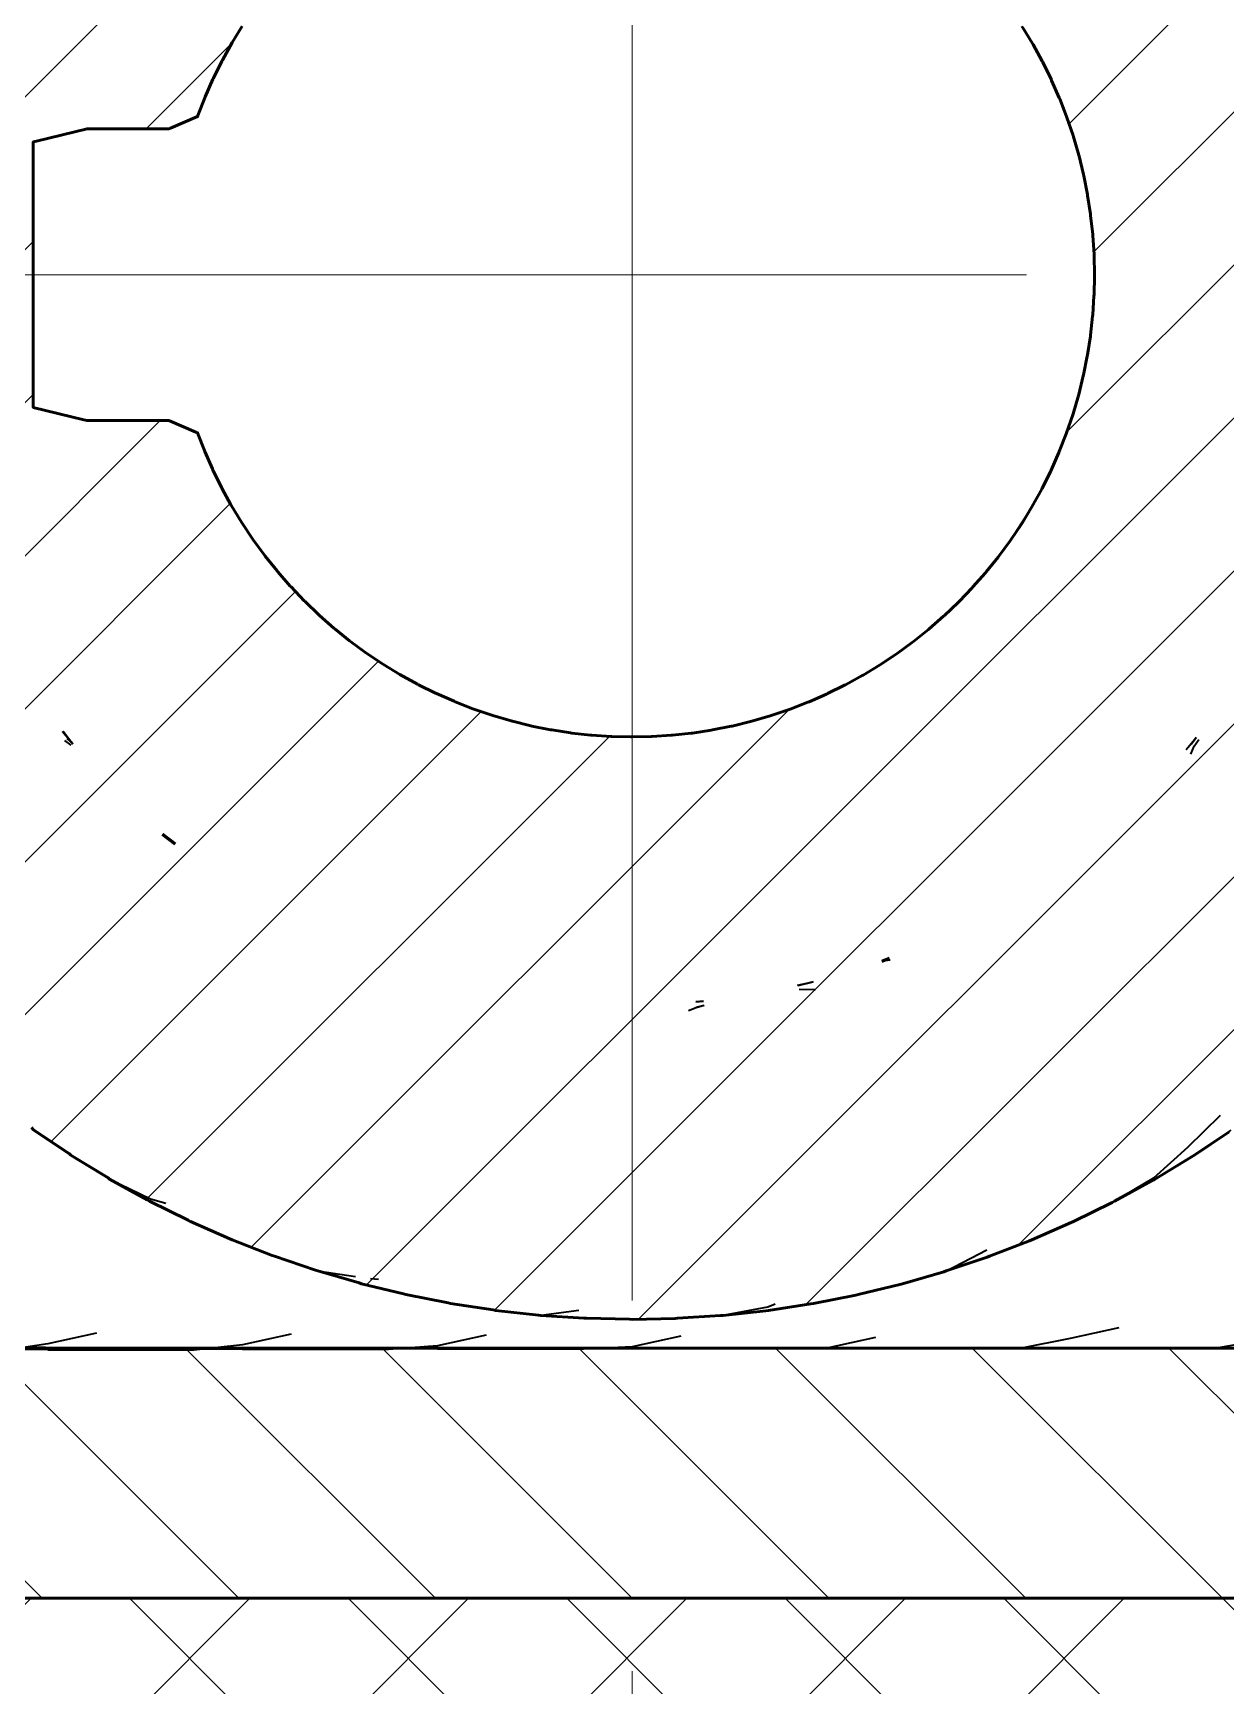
# Model space of a CAD drawing. Header units: millimetres. Extents: x 0 to 420, y 0 to 297.
# Drawn here: x 359.85 to 372.1, y 213 to 229.98 of the extents above; entities that cross this region are included whole.
import ezdxf

# ---------------------------------------------------------------- set-up
doc = ezdxf.new("R2010")
doc.units = ezdxf.units.MM
doc.header["$LTSCALE"] = 6
doc.linetypes.add('CENTER', pattern=[5.08, 3.175, -0.635, 0.635, -0.635])
for name, color, linetype, lineweight in [('CENTRO', 7, 'CENTER', 18), ('CORTE', 7, 'Continuous', 50), ('HACHURA', 8, 'Continuous', 13), ('VISIVEL', 7, 'Continuous', 35)]:
    doc.layers.add(name, color=color, linetype=linetype, lineweight=lineweight)

msp = doc.modelspace()

# ---------------------------------------------------------------- hatches: boundary and pattern name
at = {"layer": 'HACHURA'}
h = msp.add_hatch(dxfattribs=at)
h.set_pattern_fill('ANSI31', scale=0.35)
h.paths.add_polyline_path([(365.6915, 234.9935), (366, 235), (366.0185, 234.9995), (366.327, 234.993), (366.3455, 234.9915), (366.6535, 234.9715), (366.672, 234.9695), (366.979, 234.936), (366.9975, 234.933), (367.3025, 234.886), (367.3205, 234.8825), (367.6235, 234.822), (367.6415, 234.818), (367.941, 234.7445), (367.959, 234.739), (368.2555, 234.653), (368.273, 234.647), (368.565, 234.5475), (368.5825, 234.541), (368.87, 234.429), (368.887, 234.4215), (369.1695, 234.2975), (369.1865, 234.289), (369.463, 234.1525), (369.4795, 234.1435), (369.75, 233.995), (369.766, 233.9855), (370.0295, 233.8255), (370.045, 233.815), (370.302, 233.6435), (370.318, 233.6345), (370.567, 233.452), (370.585, 233.444), (370.8255, 233.251), (370.843, 233.242), (371.075, 233.0385), (371.0925, 233.029), (371.3155, 232.8155), (371.3325, 232.805), (371.546, 232.582), (371.563, 232.5705), (371.818, 232.382), (371.8345, 232.3695), (372.096, 232.1775), (372.112, 232.164), (372.367, 231.958), (372.3825, 231.944), (372.6305, 231.724), (372.645, 231.709), (372.885, 231.475), (372.8995, 231.4595), (373.131, 231.212), (373.1445, 231.1955), (373.3665, 230.935), (373.38, 230.9175), (373.5915, 230.6445), (373.604, 230.6265), (373.805, 230.341), (373.817, 230.322), (374.0065, 230.0245), (374.0175, 230.005), (374.1945, 229.696), (374.205, 229.6755), (374.3695, 229.3555), (374.379, 229.3345), (374.53, 229.004), (374.5385, 228.9825), (374.6755, 228.642), (374.683, 228.62), (374.806, 228.2705), (374.8125, 228.248), (374.92, 227.8895), (374.9255, 227.8665), (375.0175, 227.5), (375.022, 227.4765), (375.0975, 227.103), (375.101, 227.079), (375.16, 226.6985), (375.1625, 226.6745), (375.2045, 226.288), (375.206, 226.2635), (375.2305, 225.8725), (375.231, 225.8475), (375.2375, 225.452), (375.2365, 225.427), (375.2255, 225.028), (375.223, 225.003), (375.1935, 224.6015), (375.1905, 224.576), (375.142, 224.1725), (375.1375, 224.1475), (375.07, 223.743), (375.0645, 223.7175), (374.9785, 223.3135), (374.9715, 223.288), (374.866, 222.8845), (374.858, 222.8595), (374.733, 222.458), (374.724, 222.433), (374.58, 222.034), (374.5695, 222.0095), (374.406, 221.614), (374.3945, 221.5895), (374.2115, 221.199), (374.195, 221.178), (373.9935, 220.793), (373.976, 220.773), (373.755, 220.394), (373.7365, 220.3745), (373.497, 220.003), (373.4775, 219.9845), (373.2195, 219.6215), (373.1995, 219.604), (372.8995, 219.278), (372.8785, 219.261), (372.534, 218.9845), (372.5125, 218.969), (372.1565, 218.708), (372.1345, 218.693), (371.767, 218.4475), (371.7445, 218.434), (371.3665, 218.2045), (371.3435, 218.192), (370.956, 217.9795), (370.932, 217.9675), (370.536, 217.7725), (370.5115, 217.7615), (370.1075, 217.5835), (370.0825, 217.574), (369.671, 217.414), (369.646, 217.4055), (369.2275, 217.2635), (369.202, 217.256), (368.778, 217.1325), (368.752, 217.126), (368.323, 217.021), (368.297, 217.016), (367.864, 216.9295), (367.8375, 216.9255), (367.401, 216.8585), (367.3745, 216.8555), (366.9355, 216.8075), (366.909, 216.806), (366.468, 216.777), (366.4415, 216.7765), (366, 216.7665), (365.9735, 216.767), (365.532, 216.777), (365.5055, 216.7785), (365.0645, 216.8075), (365.038, 216.8105), (364.599, 216.8585), (364.5725, 216.8625), (364.136, 216.9295), (364.11, 216.935), (363.677, 217.021), (363.651, 217.0275), (363.222, 217.1325), (363.1965, 217.14), (362.7725, 217.2635), (362.747, 217.272), (362.329, 217.414), (362.304, 217.4235), (361.8925, 217.5835), (361.868, 217.5945), (361.464, 217.7725), (361.44, 217.784), (361.044, 217.9795), (361.021, 217.993), (360.634, 218.2055), (360.614, 218.2235), (360.236, 218.4525), (360.217, 218.4715), (359.85, 218.717), (359.832, 218.7365), (359.476, 218.9975), (359.459, 219.0175), (359.1145, 219.294), (359.0985, 219.3145), (358.7985, 219.6405), (358.7835, 219.662), (358.525, 220.025), (358.5115, 220.047), (358.272, 220.4185), (358.259, 220.4405), (358.0385, 220.8195), (358.027, 220.842), (357.825, 221.227), (357.8145, 221.25), (357.632, 221.6405), (357.623, 221.6635), (357.4595, 222.059), (357.4515, 222.082), (357.307, 222.481), (357.3, 222.5045), (357.1755, 222.906), (357.1695, 222.9295), (357.064, 223.333), (357.0595, 223.3565), (356.973, 223.761), (356.9695, 223.7845), (356.902, 224.1885), (356.8995, 224.212), (356.851, 224.6155), (356.8495, 224.6385), (356.82, 225.04), (356.8195, 225.063), (356.808, 225.462), (356.8085, 225.485), (356.8155, 225.8805), (356.817, 225.903), (356.8415, 226.2945), (356.8445, 226.3165), (356.8865, 226.7025), (356.89, 226.7245), (356.949, 227.105), (356.9535, 227.1265), (357.0295, 227.5), (357.035, 227.521), (357.127, 227.8875), (357.133, 227.908), (357.2405, 228.2665), (357.248, 228.2865), (357.3705, 228.636), (357.3785, 228.6555), (357.516, 228.996), (357.525, 229.015), (357.676, 229.3455), (357.686, 229.3635), (357.8505, 229.6835), (357.861, 229.7015), (358.038, 230.0105), (358.0495, 230.0275), (358.239, 230.325), (358.2505, 230.341), (358.4515, 230.6265), (358.464, 230.642), (358.6755, 230.9155), (358.6885, 230.93), (358.9105, 231.1905), (358.924, 231.2045), (359.1555, 231.452), (359.1655, 231.4675), (359.4055, 231.701), (359.416, 231.7165), (359.664, 231.9365), (359.675, 231.9515), (359.93, 232.1575), (359.9415, 232.172), (360.203, 232.364), (360.2155, 232.378), (360.4705, 232.567), (360.4835, 232.5805), (360.6965, 232.8035), (360.71, 232.816), (360.933, 233.0295), (360.947, 233.042), (361.179, 233.2455), (361.1935, 233.257), (361.4345, 233.45), (361.4495, 233.461), (361.698, 233.6435), (361.7135, 233.654), (361.9705, 233.8255), (361.986, 233.835), (362.25, 233.995), (362.2665, 234.004), (362.537, 234.1525), (362.5535, 234.161), (362.8305, 234.2975), (362.8475, 234.305), (363.13, 234.429), (363.147, 234.436), (363.435, 234.5475), (363.4525, 234.5535), (363.7445, 234.653), (363.7625, 234.658), (364.059, 234.7445), (364.077, 234.749), (364.3765, 234.822), (364.395, 234.826), (364.6975, 234.886), (364.716, 234.889), (365.021, 234.936), (365.0395, 234.938), (365.3465, 234.9715), (365.365, 234.9725), (365.673, 234.993)])
h.paths.add_polyline_path([(366, 232.25), (365.8045, 232.2455), (365.793, 232.2455), (365.598, 232.2325), (365.586, 232.232), (365.3915, 232.2105), (365.38, 232.2095), (365.187, 232.1795), (365.175, 232.178), (364.9835, 232.1395), (364.972, 232.1375), (364.782, 232.091), (364.7705, 232.088), (364.583, 232.0335), (364.5715, 232.03), (364.3865, 231.9675), (364.3755, 231.9635), (364.193, 231.8925), (364.1825, 231.8885), (364.0035, 231.8095), (363.9925, 231.805), (363.8175, 231.7185), (363.8065, 231.7135), (363.6355, 231.6195), (363.625, 231.6135), (363.458, 231.512), (363.448, 231.506), (363.2855, 231.3975), (363.2755, 231.391), (363.118, 231.2755), (363.1085, 231.2685), (362.956, 231.146), (362.947, 231.1385), (362.8, 231.01), (362.791, 231.002), (362.6495, 230.867), (362.641, 230.859), (362.506, 230.7175), (362.498, 230.709), (362.369, 230.562), (362.3615, 230.553), (362.239, 230.401), (362.2315, 230.3915), (362.116, 230.234), (362.109, 230.2245), (362.0005, 230.062), (361.994, 230.052), (361.8925, 229.885), (361.7925, 229.7035), (361.7865, 229.6935), (361.7, 229.518), (361.695, 229.5075), (361.6165, 229.3285), (361.6115, 229.3175), (361.5405, 229.1355), (361.5365, 229.1245), (361.2595, 229.007), (361.2425, 229), (360.4495, 229), (360.402, 229), (359.8815, 228.871), (359.85, 228.8635), (359.85, 228.6005), (359.85, 228.5845), (359.85, 228.3255), (359.85, 228.3095), (359.85, 228.0535), (359.85, 228.038), (359.85, 227.784), (359.85, 227.7685), (359.85, 227.5155), (359.85, 227.5), (359.85, 227.2465), (359.85, 227.2315), (359.85, 226.9775), (359.85, 226.962), (359.85, 226.706), (359.85, 226.6905), (359.85, 226.431), (359.85, 226.4155), (359.85, 226.1525), (359.85, 226.1365), (360.3705, 226.008), (360.402, 226), (361.195, 226), (361.2425, 226), (361.52, 225.8825), (361.5365, 225.8755), (361.6075, 225.693), (361.6115, 225.6825), (361.6905, 225.5035), (361.695, 225.4925), (361.7815, 225.3175), (361.7865, 225.3065), (361.8805, 225.1355), (361.8865, 225.125), (361.988, 224.958), (361.994, 224.948), (362.1025, 224.7855), (362.109, 224.7755), (362.2245, 224.618), (362.2315, 224.6085), (362.354, 224.456), (362.3615, 224.447), (362.49, 224.3), (362.498, 224.291), (362.633, 224.1495), (362.641, 224.141), (362.7825, 224.006), (362.791, 223.998), (362.938, 223.869), (362.947, 223.8615), (363.099, 223.739), (363.1085, 223.7315), (363.266, 223.616), (363.2755, 223.609), (363.438, 223.5005), (363.448, 223.494), (363.615, 223.3925), (363.7965, 223.2925), (363.8065, 223.2865), (363.982, 223.2), (363.9925, 223.195), (364.1715, 223.1165), (364.1825, 223.1115), (364.3645, 223.0405), (364.3755, 223.0365), (364.5605, 222.9735), (364.5715, 222.97), (364.7595, 222.915), (364.7705, 222.912), (364.9605, 222.8655), (364.972, 222.8625), (365.1635, 222.8245), (365.175, 222.822), (365.3685, 222.7925), (365.38, 222.7905), (365.5745, 222.7695), (365.586, 222.768), (365.781, 222.7555), (365.793, 222.7545), (365.988, 222.7505), (366, 222.75), (366.1955, 222.7545), (366.207, 222.7545), (366.402, 222.7675), (366.414, 222.768), (366.6085, 222.7895), (366.62, 222.7905), (366.813, 222.8205), (366.825, 222.822), (367.0165, 222.8605), (367.028, 222.8625), (367.218, 222.909), (367.2295, 222.912), (367.417, 222.9665), (367.4285, 222.97), (367.6135, 223.0325), (367.6245, 223.0365), (367.807, 223.1075), (367.8175, 223.1115), (367.9965, 223.1905), (368.0075, 223.195), (368.1825, 223.2815), (368.1935, 223.2865), (368.3645, 223.3805), (368.375, 223.3865), (368.542, 223.488), (368.552, 223.494), (368.7145, 223.6025), (368.7245, 223.609), (368.882, 223.7245), (368.8915, 223.7315), (369.044, 223.854), (369.053, 223.8615), (369.2, 223.99), (369.209, 223.998), (369.3505, 224.133), (369.359, 224.141), (369.494, 224.2825), (369.502, 224.291), (369.631, 224.438), (369.6385, 224.447), (369.761, 224.599), (369.7685, 224.6085), (369.884, 224.766), (369.891, 224.7755), (369.9995, 224.938), (370.006, 224.948), (370.1075, 225.115), (370.2075, 225.2965), (370.2135, 225.3065), (370.3, 225.482), (370.305, 225.4925), (370.3835, 225.6715), (370.3885, 225.6825), (370.4595, 225.8645), (370.4635, 225.8755), (370.5265, 226.0605), (370.53, 226.0715), (370.585, 226.2595), (370.588, 226.2705), (370.6345, 226.4605), (370.6375, 226.472), (370.6755, 226.6635), (370.678, 226.675), (370.7075, 226.8685), (370.7095, 226.88), (370.7305, 227.0745), (370.732, 227.086), (370.7445, 227.281), (370.7455, 227.293), (370.7495, 227.488), (370.75, 227.5), (370.7455, 227.6955), (370.7455, 227.707), (370.7325, 227.902), (370.732, 227.914), (370.7105, 228.1085), (370.7095, 228.12), (370.6795, 228.313), (370.678, 228.325), (370.6395, 228.5165), (370.6375, 228.528), (370.591, 228.718), (370.588, 228.7295), (370.5335, 228.917), (370.53, 228.9285), (370.4675, 229.1135), (370.4635, 229.1245), (370.3925, 229.307), (370.3885, 229.3175), (370.3095, 229.4965), (370.305, 229.5075), (370.2185, 229.6825), (370.2135, 229.6935), (370.1195, 229.8645), (370.1135, 229.875), (370.012, 230.042), (370.006, 230.052), (369.8975, 230.2145), (369.891, 230.2245), (369.7755, 230.382), (369.7685, 230.3915), (369.646, 230.544), (369.6385, 230.553), (369.51, 230.7), (369.502, 230.709), (369.367, 230.8505), (369.359, 230.859), (369.2175, 230.994), (369.209, 231.002), (369.062, 231.131), (369.053, 231.1385), (368.901, 231.261), (368.8915, 231.2685), (368.734, 231.384), (368.7245, 231.391), (368.562, 231.4995), (368.552, 231.506), (368.385, 231.6075), (368.2035, 231.7075), (368.1935, 231.7135), (368.018, 231.8), (368.0075, 231.805), (367.8285, 231.8835), (367.8175, 231.8885), (367.6355, 231.9595), (367.6245, 231.9635), (367.4395, 232.0265), (367.4285, 232.03), (367.2405, 232.085), (367.2295, 232.088), (367.0395, 232.1345), (367.028, 232.1375), (366.8365, 232.1755), (366.825, 232.178), (366.6315, 232.2075), (366.62, 232.2095), (366.4255, 232.2305), (366.414, 232.232), (366.219, 232.2445), (366.207, 232.2455), (366.012, 232.2495)])
h = msp.add_hatch(dxfattribs=at)
h.set_pattern_fill('ANSI31', scale=0.45, angle=90)
h.paths.add_polyline_path([(372.5, 216.47), (372.472, 216.47), (372, 216.47), (371.972, 216.47), (371.5, 216.47), (371.472, 216.47), (371, 216.47), (370.972, 216.47), (370.5, 216.47), (370.472, 216.47), (370, 216.47), (369.972, 216.47), (369.5, 216.47), (369.472, 216.47), (369, 216.47), (368.972, 216.47), (368.5, 216.47), (368.472, 216.47), (368, 216.47), (367.972, 216.47), (367.5, 216.47), (367.472, 216.47), (367, 216.47), (366.972, 216.47), (366.5, 216.47), (366.472, 216.47), (366, 216.47), (365.972, 216.47), (365.5, 216.47), (365.472, 216.47), (365, 216.47), (364.972, 216.47), (364.5, 216.47), (364.472, 216.47), (364, 216.47), (363.972, 216.47), (363.5, 216.47), (363.472, 216.47), (363, 216.47), (362.972, 216.47), (362.5, 216.47), (362.472, 216.47), (362, 216.47), (361.972, 216.47), (361.5, 216.47), (361.472, 216.47), (361, 216.47), (360.972, 216.47), (360.5, 216.47), (360.472, 216.47), (360, 216.47), (359.9725, 216.4745), (359.5, 216.4745), (359.5, 216.307), (359.5, 213.9), (359.9685, 213.9), (360, 213.9), (360.4685, 213.9), (360.5, 213.9), (360.9685, 213.9), (361, 213.9), (361.4685, 213.9), (361.5, 213.9), (361.9685, 213.9), (362, 213.9), (362.4685, 213.9), (362.5, 213.9), (362.9685, 213.9), (363, 213.9), (363.4685, 213.9), (363.5, 213.9), (363.9685, 213.9), (364, 213.9), (364.4685, 213.9), (364.5, 213.9), (364.9685, 213.9), (365, 213.9), (365.4685, 213.9), (365.5, 213.9), (365.9685, 213.9), (366, 213.9), (366.4685, 213.9), (366.5, 213.9), (366.9685, 213.9), (367, 213.9), (367.4685, 213.9), (367.5, 213.9), (367.9685, 213.9), (368, 213.9), (368.4685, 213.9), (368.5, 213.9), (368.9685, 213.9), (369, 213.9), (369.4685, 213.9), (369.5, 213.9), (369.9685, 213.9), (370, 213.9), (370.4685, 213.9), (370.5, 213.9), (370.9685, 213.9), (371, 213.9), (371.4685, 213.9), (371.5, 213.9), (371.9685, 213.9), (372, 213.9), (372.4685, 213.9), (372.5, 213.9), (372.5, 216.307)])
h.paths.add_polyline_path([(372.5, 175.5255), (372.0275, 175.5255), (372, 175.53), (371.528, 175.53), (371.5, 175.53), (371.028, 175.53), (371, 175.53), (370.528, 175.53), (370.5, 175.53), (370.028, 175.53), (370, 175.53), (369.528, 175.53), (369.5, 175.53), (369.028, 175.53), (369, 175.53), (368.528, 175.53), (368.5, 175.53), (368.028, 175.53), (368, 175.53), (367.528, 175.53), (367.5, 175.53), (367.028, 175.53), (367, 175.53), (366.528, 175.53), (366.5, 175.53), (366.028, 175.53), (366, 175.53), (365.528, 175.53), (365.5, 175.53), (365.028, 175.53), (365, 175.53), (364.528, 175.53), (364.5, 175.53), (364.028, 175.53), (364, 175.53), (363.528, 175.53), (363.5, 175.53), (363.028, 175.53), (363, 175.53), (362.528, 175.53), (362.5, 175.53), (362.028, 175.53), (362, 175.53), (361.528, 175.53), (361.5, 175.53), (361.028, 175.53), (361, 175.53), (360.528, 175.53), (360.5, 175.53), (360.028, 175.53), (360, 175.53), (359.528, 175.53), (359.5, 175.53), (359.5, 177.9575), (359.5, 178.1), (359.5315, 178.1), (360, 178.1), (360.0315, 178.1), (360.5, 178.1), (360.5315, 178.1), (361, 178.1), (361.0315, 178.1), (361.5, 178.1), (361.5315, 178.1), (362, 178.1), (362.0315, 178.1), (362.5, 178.1), (362.5315, 178.1), (363, 178.1), (363.0315, 178.1), (363.5, 178.1), (363.5315, 178.1), (364, 178.1), (364.0315, 178.1), (364.5, 178.1), (364.5315, 178.1), (365, 178.1), (365.0315, 178.1), (365.5, 178.1), (365.5315, 178.1), (366, 178.1), (366.0315, 178.1), (366.5, 178.1), (366.5315, 178.1), (367, 178.1), (367.0315, 178.1), (367.5, 178.1), (367.5315, 178.1), (368, 178.1), (368.0315, 178.1), (368.5, 178.1), (368.5315, 178.1), (369, 178.1), (369.0315, 178.1), (369.5, 178.1), (369.5315, 178.1), (370, 178.1), (370.0315, 178.1), (370.5, 178.1), (370.5315, 178.1), (371, 178.1), (371.0315, 178.1), (371.5, 178.1), (371.5315, 178.1), (372, 178.1), (372.0315, 178.1), (372.5, 178.1), (372.5, 177.9535)])
h = msp.add_hatch(dxfattribs=at)
h.set_pattern_fill('ANSI37', scale=0.5)
h.paths.add_polyline_path([(394, 206), (393.5375, 206), (375.0005, 206), (375.0005, 206.0695), (374.9995, 210), (374.9655, 210.053), (372.5005, 213.9), (372.4555, 213.9), (369.2495, 213.9), (369.2055, 213.9), (366, 213.9), (365.956, 213.9), (362.7505, 213.9), (362.706, 213.9), (359.5005, 213.9), (359.456, 213.832), (357.0005, 210), (357.0005, 209.9025), (356.9995, 206), (356.537, 206), (338, 206), (338, 205.9355), (338, 203.9), (356.414, 203.9), (356.9995, 203.9), (359.4225, 203.9), (359.4995, 203.9), (362.65, 203.9), (362.7505, 203.9), (365.9, 203.9), (366, 203.9), (369.1495, 203.9), (369.2495, 203.9), (372.3995, 203.9), (372.4995, 203.9), (374.9225, 203.9), (374.9995, 203.9), (393.4145, 203.9), (394, 203.9), (394, 205.9355)])
h.paths.add_polyline_path([(394, 186), (375.463, 186), (375.0005, 186), (374.9995, 182.0975), (374.9995, 182), (372.544, 178.168), (372.5005, 178.1), (369.294, 178.1), (369.2495, 178.1), (366.044, 178.1), (366, 178.1), (362.7945, 178.1), (362.7505, 178.1), (359.5445, 178.1), (359.5005, 178.1), (357.0345, 181.947), (357.0005, 182), (356.9995, 185.9305), (356.9995, 186), (338.4625, 186), (338, 186), (338, 189.659), (338, 189.75), (338.7405, 189.75), (356.9995, 189.75), (357.098, 189.75), (359.4995, 189.75), (359.627, 189.75), (362.7505, 189.75), (362.877, 189.75), (366, 189.75), (366.1265, 189.75), (369.2495, 189.75), (369.3765, 189.75), (372.4995, 189.75), (372.598, 189.75), (374.9995, 189.75), (375.741, 189.75), (394, 189.75), (394, 189.659)])

# ---------------------------------------------------------------- linework, layer by layer
at = {"layer": 'CENTRO'}
for p, q in [((366, 156), (366, 261)), ((351, 227.5), (381, 227.5))]:
    msp.add_line(p, q, dxfattribs=at)
at = {"layer": 'CORTE'}
for points in [[(361.994, 230.052), (361.8925, 229.885), (361.7925, 229.7035), (361.7865, 229.6935), (361.7, 229.518), (361.695, 229.5075), (361.6165, 229.3285), (361.6115, 229.3175), (361.5405, 229.1355), (361.5365, 229.1245), (361.2595, 229.007), (361.2425, 229), (360.4495, 229), (360.402, 229), (359.8815, 228.871), (359.85, 228.8635), (359.85, 228.6005), (359.85, 228.5845), (359.85, 228.3255), (359.85, 228.3095), (359.85, 228.0535), (359.85, 228.038), (359.85, 227.784), (359.85, 227.7685), (359.85, 227.5155), (359.85, 227.5), (359.85, 227.2465), (359.85, 227.2315), (359.85, 226.9775), (359.85, 226.962), (359.85, 226.706), (359.85, 226.6905), (359.85, 226.431), (359.85, 226.4155), (359.85, 226.1525), (359.85, 226.1365), (360.3705, 226.008), (360.402, 226), (361.195, 226), (361.2425, 226), (361.52, 225.8825), (361.5365, 225.8755), (361.6075, 225.693), (361.6115, 225.6825), (361.6905, 225.5035), (361.695, 225.4925), (361.7815, 225.3175), (361.7865, 225.3065), (361.8805, 225.1355), (361.8865, 225.125), (361.988, 224.958), (361.994, 224.948), (362.1025, 224.7855), (362.109, 224.7755), (362.2245, 224.618), (362.2315, 224.6085), (362.354, 224.456), (362.3615, 224.447), (362.49, 224.3), (362.498, 224.291), (362.633, 224.1495), (362.641, 224.141), (362.7825, 224.006), (362.791, 223.998), (362.938, 223.869), (362.947, 223.8615), (363.099, 223.739), (363.1085, 223.7315), (363.266, 223.616), (363.2755, 223.609), (363.438, 223.5005), (363.448, 223.494), (363.615, 223.3925), (363.7965, 223.2925), (363.8065, 223.2865), (363.982, 223.2), (363.9925, 223.195), (364.1715, 223.1165), (364.1825, 223.1115), (364.3645, 223.0405), (364.3755, 223.0365), (364.5605, 222.9735), (364.5715, 222.97), (364.7595, 222.915), (364.7705, 222.912), (364.9605, 222.8655), (364.972, 222.8625), (365.1635, 222.8245), (365.175, 222.822), (365.3685, 222.7925), (365.38, 222.7905), (365.5745, 222.7695), (365.586, 222.768), (365.781, 222.7555), (365.793, 222.7545), (365.988, 222.7505), (366, 222.75), (366.1955, 222.7545), (366.207, 222.7545), (366.402, 222.7675), (366.414, 222.768), (366.6085, 222.7895), (366.62, 222.7905), (366.813, 222.8205), (366.825, 222.822), (367.0165, 222.8605), (367.028, 222.8625), (367.218, 222.909), (367.2295, 222.912), (367.417, 222.9665), (367.4285, 222.97), (367.6135, 223.0325), (367.6245, 223.0365), (367.807, 223.1075), (367.8175, 223.1115), (367.9965, 223.1905), (368.0075, 223.195), (368.1825, 223.2815), (368.1935, 223.2865), (368.3645, 223.3805), (368.375, 223.3865), (368.542, 223.488), (368.552, 223.494), (368.7145, 223.6025), (368.7245, 223.609), (368.882, 223.7245), (368.8915, 223.7315), (369.044, 223.854), (369.053, 223.8615), (369.2, 223.99), (369.209, 223.998), (369.3505, 224.133), (369.359, 224.141), (369.494, 224.2825), (369.502, 224.291), (369.631, 224.438), (369.6385, 224.447), (369.761, 224.599), (369.7685, 224.6085), (369.884, 224.766), (369.891, 224.7755), (369.9995, 224.938), (370.006, 224.948), (370.1075, 225.115), (370.2075, 225.2965), (370.2135, 225.3065), (370.3, 225.482), (370.305, 225.4925), (370.3835, 225.6715), (370.3885, 225.6825), (370.4595, 225.8645), (370.4635, 225.8755), (370.5265, 226.0605), (370.53, 226.0715), (370.585, 226.2595), (370.588, 226.2705), (370.6345, 226.4605), (370.6375, 226.472), (370.6755, 226.6635), (370.678, 226.675), (370.7075, 226.8685), (370.7095, 226.88), (370.7305, 227.0745), (370.732, 227.086), (370.7445, 227.281), (370.7455, 227.293), (370.7495, 227.488), (370.75, 227.5), (370.7455, 227.6955), (370.7455, 227.707), (370.7325, 227.902), (370.732, 227.914), (370.7105, 228.1085), (370.7095, 228.12), (370.6795, 228.313), (370.678, 228.325), (370.6395, 228.5165), (370.6375, 228.528), (370.591, 228.718), (370.588, 228.7295), (370.5335, 228.917), (370.53, 228.9285), (370.4675, 229.1135), (370.4635, 229.1245), (370.3925, 229.307), (370.3885, 229.3175), (370.3095, 229.4965), (370.305, 229.5075), (370.2185, 229.6825), (370.2135, 229.6935), (370.1195, 229.8645), (370.1135, 229.875), (370.012, 230.042)], [(372.1345, 218.693), (371.767, 218.4475), (371.7445, 218.434), (371.3665, 218.2045), (371.3435, 218.192), (370.956, 217.9795), (370.932, 217.9675), (370.536, 217.7725), (370.5115, 217.7615), (370.1075, 217.5835), (370.0825, 217.574), (369.671, 217.414), (369.646, 217.4055), (369.2275, 217.2635), (369.202, 217.256), (368.778, 217.1325), (368.752, 217.126), (368.323, 217.021), (368.297, 217.016), (367.864, 216.9295), (367.8375, 216.9255), (367.401, 216.8585), (367.3745, 216.8555), (366.9355, 216.8075), (366.909, 216.806), (366.468, 216.777), (366.4415, 216.7765), (366, 216.7665), (365.9735, 216.767), (365.532, 216.777), (365.5055, 216.7785), (365.0645, 216.8075), (365.038, 216.8105), (364.599, 216.8585), (364.5725, 216.8625), (364.136, 216.9295), (364.11, 216.935), (363.677, 217.021), (363.651, 217.0275), (363.222, 217.1325), (363.1965, 217.14), (362.7725, 217.2635), (362.747, 217.272), (362.329, 217.414), (362.304, 217.4235), (361.8925, 217.5835), (361.868, 217.5945), (361.464, 217.7725), (361.44, 217.784), (361.044, 217.9795), (361.021, 217.993), (360.634, 218.2055), (360.614, 218.2235), (360.236, 218.4525), (360.217, 218.4715), (359.85, 218.717), (359.832, 218.7365)], [(372.472, 216.47), (372, 216.47), (371.972, 216.47), (371.5, 216.47), (371.472, 216.47), (371, 216.47), (370.972, 216.47), (370.5, 216.47), (370.472, 216.47), (370, 216.47), (369.972, 216.47), (369.5, 216.47), (369.472, 216.47), (369, 216.47), (368.972, 216.47), (368.5, 216.47), (368.472, 216.47), (368, 216.47), (367.972, 216.47), (367.5, 216.47), (367.472, 216.47), (367, 216.47), (366.972, 216.47), (366.5, 216.47), (366.472, 216.47), (366, 216.47), (365.972, 216.47), (365.5, 216.47), (365.472, 216.47), (365, 216.47), (364.972, 216.47), (364.5, 216.47), (364.472, 216.47), (364, 216.47), (363.972, 216.47), (363.5, 216.47), (363.472, 216.47), (363, 216.47), (362.972, 216.47), (362.5, 216.47), (362.472, 216.47), (362, 216.47), (361.972, 216.47), (361.5, 216.47), (361.472, 216.47), (361, 216.47), (360.972, 216.47), (360.5, 216.47), (360.472, 216.47), (360, 216.47), (359.9725, 216.4745), (359.5, 216.4745)], [(374.9655, 210.053), (372.5005, 213.9), (372.4555, 213.9), (369.2495, 213.9), (369.2055, 213.9), (366, 213.9), (365.956, 213.9), (362.7505, 213.9), (362.706, 213.9), (359.5005, 213.9), (359.456, 213.832), (357.0005, 210)], [(359.5, 213.9), (359.9685, 213.9), (360, 213.9), (360.4685, 213.9), (360.5, 213.9), (360.9685, 213.9), (361, 213.9), (361.4685, 213.9), (361.5, 213.9), (361.9685, 213.9), (362, 213.9), (362.4685, 213.9), (362.5, 213.9), (362.9685, 213.9), (363, 213.9), (363.4685, 213.9), (363.5, 213.9), (363.9685, 213.9), (364, 213.9), (364.4685, 213.9), (364.5, 213.9), (364.9685, 213.9), (365, 213.9), (365.4685, 213.9), (365.5, 213.9), (365.9685, 213.9), (366, 213.9), (366.4685, 213.9), (366.5, 213.9), (366.9685, 213.9), (367, 213.9), (367.4685, 213.9), (367.5, 213.9), (367.9685, 213.9), (368, 213.9), (368.4685, 213.9), (368.5, 213.9), (368.9685, 213.9), (369, 213.9), (369.4685, 213.9), (369.5, 213.9), (369.9685, 213.9), (370, 213.9), (370.4685, 213.9), (370.5, 213.9), (370.9685, 213.9), (371, 213.9), (371.4685, 213.9), (371.5, 213.9), (371.9685, 213.9), (372, 213.9), (372.4685, 213.9)]]:
    msp.add_lwpolyline(points, dxfattribs=at)
at = {"layer": 'VISIVEL'}
for p, q in [((361.995, 230.05), (361.885, 229.875)), ((370.115, 229.875), (370.005, 230.05)), ((361.885, 229.875), (361.785, 229.695)), ((370.215, 229.695), (370.115, 229.875)), ((361.785, 229.695), (361.695, 229.505)), ((370.305, 229.505), (370.215, 229.695)), ((361.695, 229.505), (361.61, 229.32)), ((370.39, 229.32), (370.305, 229.505)), ((361.61, 229.32), (361.535, 229.125)), ((370.465, 229.125), (370.39, 229.32)), ((361.535, 229.125), (361.245, 229)), ((370.53, 228.93), (370.465, 229.125)), ((360.4, 229), (359.85, 228.865)), ((361.245, 229), (360.4, 229)), ((370.59, 228.73), (370.53, 228.93)), ((359.85, 228.865), (359.85, 228.585)), ((370.635, 228.53), (370.59, 228.73)), ((359.85, 228.585), (359.85, 228.31)), ((370.68, 228.325), (370.635, 228.53)), ((359.85, 228.31), (359.85, 228.04)), ((370.71, 228.12), (370.68, 228.325)), ((370.73, 227.915), (370.71, 228.12)), ((359.85, 228.04), (359.85, 227.77)), ((370.745, 227.705), (370.73, 227.915)), ((359.85, 227.77), (359.85, 227.5)), ((370.75, 227.5), (370.745, 227.705)), ((359.85, 227.5), (359.85, 227.23)), ((370.745, 227.295), (370.75, 227.5)), ((359.85, 227.23), (359.85, 226.96)), ((370.73, 227.085), (370.745, 227.295)), ((370.71, 226.88), (370.73, 227.085)), ((359.85, 226.96), (359.85, 226.69)), ((370.68, 226.675), (370.71, 226.88)), ((359.85, 226.69), (359.85, 226.415)), ((370.635, 226.47), (370.68, 226.675)), ((359.85, 226.415), (359.85, 226.135)), ((370.59, 226.27), (370.635, 226.47)), ((370.53, 226.07), (370.59, 226.27)), ((359.85, 226.135), (360.4, 226)), ((370.465, 225.875), (370.53, 226.07)), ((360.4, 226), (361.245, 226)), ((361.245, 226), (361.535, 225.875)), ((361.535, 225.875), (361.61, 225.68)), ((370.39, 225.68), (370.465, 225.875)), ((361.61, 225.68), (361.695, 225.495)), ((370.305, 225.495), (370.39, 225.68)), ((361.695, 225.495), (361.785, 225.305)), ((370.215, 225.305), (370.305, 225.495)), ((361.785, 225.305), (361.885, 225.125)), ((370.115, 225.125), (370.215, 225.305)), ((361.885, 225.125), (361.995, 224.95)), ((370.005, 224.95), (370.115, 225.125)), ((361.995, 224.95), (362.11, 224.775)), ((369.89, 224.775), (370.005, 224.95)), ((362.11, 224.775), (362.23, 224.61)), ((369.77, 224.61), (369.89, 224.775)), ((362.23, 224.61), (362.36, 224.445)), ((369.64, 224.445), (369.77, 224.61)), ((362.36, 224.445), (362.5, 224.29)), ((369.5, 224.29), (369.64, 224.445)), ((362.5, 224.29), (362.64, 224.14)), ((369.36, 224.14), (369.5, 224.29)), ((362.64, 224.14), (362.79, 224)), ((369.21, 224), (369.36, 224.14)), ((362.79, 224), (362.945, 223.86)), ((362.945, 223.86), (363.11, 223.73)), ((368.89, 223.73), (369.055, 223.86)), ((369.055, 223.86), (369.21, 224)), ((363.11, 223.73), (363.275, 223.61)), ((368.725, 223.61), (368.89, 223.73)), ((363.275, 223.61), (363.45, 223.495)), ((363.45, 223.495), (363.625, 223.385)), ((368.375, 223.385), (368.55, 223.495)), ((368.55, 223.495), (368.725, 223.61)), ((363.625, 223.385), (363.805, 223.285)), ((368.195, 223.285), (368.375, 223.385)), ((363.805, 223.285), (363.995, 223.195)), ((363.995, 223.195), (364.18, 223.11)), ((367.82, 223.11), (368.005, 223.195)), ((368.005, 223.195), (368.195, 223.285)), ((364.18, 223.11), (364.375, 223.035)), ((364.375, 223.035), (364.57, 222.97)), ((367.43, 222.97), (367.625, 223.035)), ((367.625, 223.035), (367.82, 223.11)), ((364.57, 222.97), (364.77, 222.91)), ((364.77, 222.91), (364.97, 222.865)), ((364.97, 222.865), (365.175, 222.82)), ((365.175, 222.82), (365.38, 222.79)), ((366.62, 222.79), (366.825, 222.82)), ((366.825, 222.82), (367.03, 222.865)), ((367.03, 222.865), (367.23, 222.91)), ((367.23, 222.91), (367.43, 222.97)), ((360.15, 222.805), (360.255, 222.68)), ((360.15, 222.805), (360.255, 222.68)), ((360.15, 222.805), (360.255, 222.68)), ((360.255, 222.68), (360.15, 222.805)), ((360.15, 222.805), (360.255, 222.68)), ((360.15, 222.805), (360.255, 222.68)), ((360.255, 222.68), (360.15, 222.805)), ((360.15, 222.805), (360.255, 222.68)), ((360.15, 222.805), (360.255, 222.68)), ((360.155, 222.81), (360.255, 222.68)), ((360.17, 222.715), (360.235, 222.665)), ((360.195, 222.735), (360.255, 222.68)), ((365.38, 222.79), (365.585, 222.77)), ((365.585, 222.77), (365.795, 222.755)), ((365.795, 222.755), (366, 222.75)), ((366, 222.75), (366.205, 222.755)), ((366.205, 222.755), (366.415, 222.77)), ((366.415, 222.77), (366.62, 222.79)), ((371.69, 222.62), (371.795, 222.745)), ((371.69, 222.62), (371.745, 222.68)), ((371.69, 222.62), (371.745, 222.68)), ((371.745, 222.68), (371.69, 222.62)), ((371.69, 222.62), (371.745, 222.68)), ((371.69, 222.62), (371.745, 222.68)), ((371.745, 222.68), (371.69, 222.62)), ((371.69, 222.62), (371.745, 222.68)), ((371.69, 222.62), (371.745, 222.68)), ((371.69, 222.62), (371.745, 222.68)), ((371.74, 222.575), (371.775, 222.655)), ((371.745, 222.68), (371.795, 222.745)), ((371.745, 222.68), (371.795, 222.745)), ((371.745, 222.68), (371.795, 222.745)), ((371.745, 222.68), (371.795, 222.745)), ((371.745, 222.68), (371.795, 222.745)), ((371.795, 222.745), (371.745, 222.68)), ((371.745, 222.68), (371.795, 222.745)), ((371.775, 222.655), (371.82, 222.725)), ((361.17, 221.745), (361.3, 221.645)), ((361.18, 221.755), (361.31, 221.655)), ((361.18, 221.755), (361.305, 221.65)), ((361.18, 221.755), (361.305, 221.65)), ((361.305, 221.65), (361.18, 221.755)), ((361.18, 221.755), (361.305, 221.65)), ((361.18, 221.755), (361.305, 221.65)), ((361.18, 221.755), (361.305, 221.65)), ((361.18, 221.755), (361.305, 221.65)), ((368.565, 220.455), (368.64, 220.485)), ((368.565, 220.45), (368.64, 220.48)), ((368.64, 220.48), (368.565, 220.45)), ((368.565, 220.45), (368.64, 220.48)), ((368.565, 220.45), (368.64, 220.48)), ((368.565, 220.45), (368.64, 220.48)), ((368.565, 220.45), (368.64, 220.48)), ((368.565, 220.45), (368.64, 220.48)), ((368.565, 220.45), (368.64, 220.48)), ((368.565, 220.45), (368.645, 220.475)), ((368.565, 220.45), (368.65, 220.46)), ((368.57, 220.44), (368.645, 220.475)), ((367.7, 220.2), (367.86, 220.235)), ((367.705, 220.195), (367.86, 220.235)), ((367.705, 220.195), (367.86, 220.235)), ((367.86, 220.235), (367.705, 220.195)), ((367.705, 220.195), (367.86, 220.235)), ((367.705, 220.195), (367.86, 220.235)), ((367.86, 220.235), (367.705, 220.195)), ((367.705, 220.195), (367.86, 220.235)), ((367.705, 220.195), (367.86, 220.235)), ((367.705, 220.195), (367.86, 220.235)), ((367.715, 220.16), (367.885, 220.155)), ((366.58, 219.94), (366.66, 219.97)), ((366.655, 220.03), (366.735, 220.04)), ((366.655, 220.03), (366.735, 220.035)), ((366.655, 220.03), (366.735, 220.035)), ((366.655, 220.03), (366.735, 220.035)), ((366.655, 220.03), (366.735, 220.035)), ((366.735, 220.035), (366.655, 220.03)), ((366.655, 220.03), (366.735, 220.035)), ((366.655, 220.03), (366.735, 220.035)), ((366.66, 219.975), (366.74, 219.995)), ((366.66, 219.97), (366.74, 219.995)), ((371.71, 218.535), (372.045, 218.865)), ((359.845, 218.71), (360.235, 218.45)), ((359.845, 218.71), (360.235, 218.45)), ((371.765, 218.45), (372.155, 218.71)), ((360.235, 218.45), (360.635, 218.205)), ((360.635, 218.205), (360.235, 218.45)), ((360.235, 218.45), (360.635, 218.205)), ((371.36, 218.22), (371.71, 218.535)), ((371.365, 218.205), (371.765, 218.45)), ((360.635, 218.205), (361.055, 218.005)), ((360.635, 218.205), (361.045, 217.98)), ((370.955, 217.98), (371.36, 218.22)), ((361.045, 217.98), (361.465, 217.77)), ((361.045, 217.98), (361.465, 217.77)), ((361.055, 218.005), (361.21, 217.96)), ((370.535, 217.77), (370.955, 217.98)), ((361.465, 217.77), (361.895, 217.585)), ((370.105, 217.585), (370.535, 217.77)), ((361.895, 217.585), (362.33, 217.415)), ((369.67, 217.415), (370.105, 217.585)), ((362.33, 217.415), (362.77, 217.265)), ((362.33, 217.415), (362.77, 217.265)), ((369.23, 217.265), (369.645, 217.48)), ((362.77, 217.265), (363.16, 217.205)), ((362.77, 217.265), (363.22, 217.13)), ((368.78, 217.13), (369.23, 217.265)), ((363.22, 217.13), (363.675, 217.02)), ((363.315, 217.185), (363.395, 217.18)), ((368.325, 217.02), (368.78, 217.13)), ((363.675, 217.02), (364.135, 216.93)), ((364.135, 216.93), (364.6, 216.86)), ((366.935, 216.81), (367.395, 216.895)), ((367.395, 216.895), (367.47, 216.925)), ((367.4, 216.86), (367.865, 216.93)), ((367.865, 216.93), (368.325, 217.02)), ((364.6, 216.86), (365.065, 216.81)), ((365.065, 216.81), (365.455, 216.86)), ((365.53, 216.775), (366, 216.765)), ((366, 216.765), (366.47, 216.775)), ((366.47, 216.775), (366.935, 216.81)), ((360.5, 216.625), (360, 216.515)), ((362.5, 216.615), (362, 216.505)), ((364.5, 216.605), (364, 216.495)), ((366.5, 216.595), (366, 216.485)), ((368.5, 216.58), (368, 216.47)), ((368.5, 216.58), (368, 216.47)), ((370.5, 216.57), (370, 216.47)), ((371, 216.68), (370.5, 216.57)), ((372.5, 216.555), (372, 216.47)), ((360, 216.515), (359.5, 216.44)), ((360, 216.455), (359.5, 216.455)), ((360.5, 216.45), (360, 216.455)), ((360.5, 216.45), (360, 216.45)), ((361, 216.47), (360.5, 216.47)), ((361, 216.45), (360.5, 216.45)), ((361.5, 216.47), (361, 216.47)), ((361.5, 216.45), (361, 216.45)), ((362, 216.505), (361.5, 216.45)), ((362, 216.46), (361.5, 216.46)), ((362.5, 216.455), (362, 216.46)), ((362.5, 216.455), (362, 216.455)), ((363, 216.47), (362.5, 216.47)), ((363, 216.455), (362.5, 216.455)), ((363.5, 216.47), (363, 216.47)), ((363.5, 216.455), (363, 216.455)), ((364, 216.495), (363.5, 216.455)), ((364, 216.47), (363.5, 216.47)), ((364, 216.465), (363.5, 216.465)), ((364.5, 216.47), (364, 216.47)), ((364.5, 216.46), (364, 216.465)), ((364.5, 216.46), (364, 216.46)), ((365, 216.47), (364.5, 216.47)), ((365, 216.46), (364.5, 216.46)), ((365.5, 216.47), (365, 216.47)), ((365.5, 216.46), (365, 216.46)), ((366, 216.485), (365.5, 216.46)), ((366, 216.47), (365.5, 216.47)), ((366, 216.47), (365.5, 216.47)), ((366.5, 216.47), (366, 216.47)), ((366.5, 216.465), (366, 216.47)), ((366.5, 216.465), (366, 216.465)), ((367, 216.47), (366.5, 216.47)), ((367, 216.465), (366.5, 216.465)), ((367.5, 216.47), (367, 216.47)), ((367.5, 216.465), (367, 216.465)), ((368, 216.47), (367.5, 216.47)), ((368, 216.47), (367.5, 216.47)), ((368, 216.47), (367.5, 216.47)), ((368, 216.47), (367.5, 216.465)), ((368.5, 216.47), (368, 216.47)), ((368.5, 216.47), (368, 216.47)), ((369, 216.47), (368.5, 216.47)), ((369, 216.47), (368.5, 216.47)), ((369.5, 216.47), (369, 216.47)), ((369.5, 216.47), (369, 216.47)), ((370, 216.47), (369.5, 216.47)), ((370, 216.47), (369.5, 216.47)), ((371, 216.47), (370.5, 216.47)), ((371, 216.47), (370.5, 216.47)), ((371, 216.47), (370.5, 216.47)), ((371.5, 216.47), (371, 216.47)), ((371.5, 216.47), (371, 216.47)), ((372, 216.47), (371.5, 216.47)), ((372, 216.47), (371.5, 216.47)), ((360, 213.9), (359.5, 213.9)), ((362.75, 213.9), (359.5, 213.9)), ((360.5, 213.9), (360, 213.9)), ((361, 213.9), (360.5, 213.9)), ((361.5, 213.9), (361, 213.9)), ((362, 213.9), (361.5, 213.9)), ((362.5, 213.9), (362, 213.9)), ((363, 213.9), (362.5, 213.9)), ((366, 213.9), (362.75, 213.9)), ((363.5, 213.9), (363, 213.9)), ((364, 213.9), (363.5, 213.9)), ((364.5, 213.9), (364, 213.9)), ((365, 213.9), (364.5, 213.9)), ((365.5, 213.9), (365, 213.9)), ((366, 213.9), (365.5, 213.9)), ((366.5, 213.9), (366, 213.9)), ((369.25, 213.9), (366, 213.9)), ((367, 213.9), (366.5, 213.9)), ((367.5, 213.9), (367, 213.9)), ((368, 213.9), (367.5, 213.9)), ((368.5, 213.9), (368, 213.9)), ((369, 213.9), (368.5, 213.9)), ((369.5, 213.9), (369, 213.9)), ((372.5, 213.9), (369.25, 213.9)), ((370, 213.9), (369.5, 213.9)), ((370.5, 213.9), (370, 213.9)), ((371, 213.9), (370.5, 213.9)), ((371.5, 213.9), (371, 213.9)), ((372, 213.9), (371.5, 213.9)), ((372.5, 213.9), (372, 213.9))]:
    msp.add_line(p, q, dxfattribs=at)

doc.saveas('drawing.dxf')
